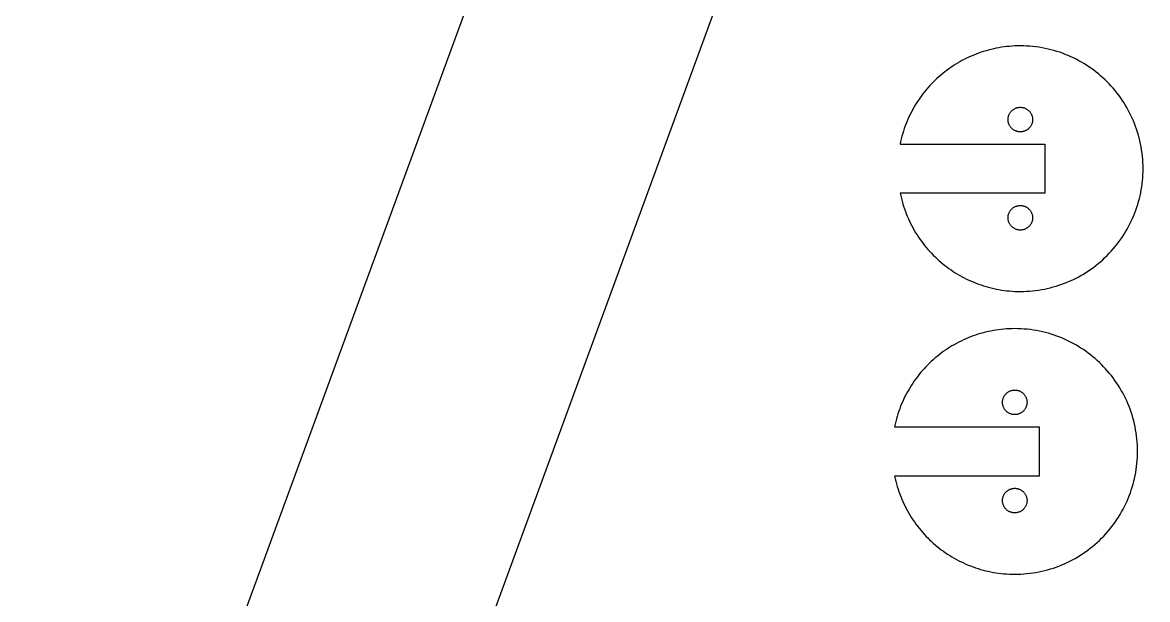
# Model space of a CAD drawing. Extents: x 0 to 611, y 0 to 476.
# Drawn here: x 0 to 229.1, y 125.9 to 243.4 of the extents above; entities that cross this region are included whole.
import ezdxf

# ---------------------------------------------------------------- set-up
doc = ezdxf.new("R2010")
doc.units = 0
doc.layers.add('Layer_1', color=7, linetype='CONTINUOUS')

msp = doc.modelspace()

# ---------------------------------------------------------------- linework, layer by layer
at = {"layer": 'Layer_1', "color": 7}
for points in [[(158.371314, 431.799993), (95.25, 259.700111), (0, 0.000001), (50.8, 0.000001), (120.65, 190.499993), (190.5, 380.999993), (260.35, 190.499993), (330.2, 0.000001), (381, 0.000001), (285.75, 259.700111), (222.628686, 431.799993), (158.371314, 431.799993), (158.371314, 431.799993)], [(203.2, 238.642286), (202.644385, 238.636145), (202.091316, 238.617875), (201.540935, 238.587592), (200.993386, 238.545413), (200.44881, 238.491454), (199.90735, 238.425831), (199.369148, 238.34866), (198.834347, 238.260058), (198.303088, 238.160142), (197.775516, 238.049026), (197.25177, 237.926828), (196.731996, 237.793664), (196.216333, 237.64965), (195.704926, 237.494903), (195.197916, 237.329538), (194.695446, 237.153673), (194.197659, 236.967422), (193.704695, 236.770903), (193.216699, 236.564232), (192.733813, 236.347525), (192.256178, 236.120899), (191.783937, 235.884469), (191.317233, 235.638352), (190.856208, 235.382664), (190.401004, 235.117522), (189.951764, 234.843041), (189.508631, 234.559339), (189.071746, 234.26653), (188.641252, 233.964733), (188.217291, 233.654062), (187.800006, 233.334635), (187.38954, 233.006567), (186.986034, 232.669974), (186.589631, 232.324974), (186.200474, 231.971682), (185.818704, 231.610215), (185.444464, 231.240688), (185.077897, 230.863218), (184.719146, 230.477922), (184.368351, 230.084916), (184.025657, 229.684315), (183.691204, 229.276237), (183.365136, 228.860797), (183.047596, 228.438112), (182.738724, 228.008299), (182.438665, 227.571472), (182.147559, 227.127749), (181.865551, 226.677246), (181.592781, 226.220079), (181.329393, 225.756365), (181.075528, 225.286219), (180.83133, 224.809759), (180.59694, 224.327099), (180.372502, 223.838357), (180.158156, 223.34365), (179.954047, 222.843092), (179.760316, 222.3368), (179.577105, 221.824892), (179.404558, 221.307482), (179.242815, 220.784688), (179.092021, 220.256625), (178.952317, 219.72341), (178.823845, 219.185158), (178.706749, 218.641988), (208.200075, 218.641988), (208.200075, 208.642403), (178.732104, 208.642403), (178.849102, 208.099664), (178.977458, 207.561836), (179.11703, 207.029033), (179.267675, 206.501372), (179.429253, 205.978969), (179.60162, 205.461941), (179.784634, 204.950402), (179.978154, 204.44447), (180.182038, 203.944261), (180.396144, 203.449889), (180.620329, 202.961473), (180.854452, 202.479127), (181.09837, 202.002968), (181.351942, 201.533112), (181.615025, 201.069674), (181.887477, 200.612772), (182.169157, 200.162521), (182.459923, 199.719037), (182.759632, 199.282437), (183.068142, 198.852836), (183.385311, 198.43035), (183.710998, 198.015096), (184.04506, 197.60719), (184.387356, 197.206747), (184.737742, 196.813885), (185.096078, 196.428718), (185.462221, 196.051364), (185.836029, 195.681938), (186.217361, 195.320556), (186.606073, 194.967334), (187.002025, 194.622389), (187.405073, 194.285836), (187.815077, 193.957792), (188.231893, 193.638372), (188.655381, 193.327694), (189.085398, 193.025872), (189.521801, 192.733023), (189.96445, 192.449264), (190.413201, 192.174709), (190.867913, 191.909476), (191.328444, 191.653681), (191.794652, 191.407438), (192.266394, 191.170866), (192.74353, 190.944079), (193.225916, 190.727193), (193.713411, 190.520326), (194.205872, 190.323592), (194.703158, 190.137108), (195.205127, 189.960991), (195.711637, 189.795356), (196.222545, 189.640319), (196.737709, 189.495996), (197.256989, 189.362504), (197.78024, 189.239958), (198.307322, 189.128475), (198.838093, 189.028171), (199.37241, 188.939162), (199.910132, 188.861564), (200.451115, 188.795492), (200.99522, 188.741064), (201.542302, 188.698395), (202.092221, 188.667601), (202.644834, 188.648799), (203.2, 188.642104), (203.820766, 188.649808), (204.439684, 188.672838), (205.056499, 188.71109), (205.670954, 188.764457), (206.282793, 188.832832), (206.89176, 188.916111), (207.497599, 189.014186), (208.100054, 189.126951), (208.698868, 189.254301), (209.293785, 189.39613), (209.88455, 189.552331), (210.470905, 189.722797), (211.052596, 189.907424), (211.629365, 190.106105), (212.200957, 190.318734), (212.767116, 190.545204), (213.327585, 190.78541), (213.882108, 191.039246), (214.430429, 191.306605), (214.972292, 191.587382), (215.507441, 191.881469), (216.03562, 192.188762), (216.556572, 192.509154), (217.070041, 192.842539), (217.575772, 193.188811), (218.073507, 193.547863), (218.562992, 193.91959), (219.043969, 194.303886), (219.516183, 194.700644), (219.979377, 195.109758), (220.433296, 195.531123), (220.877683, 195.964631), (221.311182, 196.409028), (221.732537, 196.862956), (222.141641, 197.32616), (222.538388, 197.798383), (222.922673, 198.279368), (223.294389, 198.768861), (223.653431, 199.266605), (223.999691, 199.772343), (224.333065, 200.28582), (224.653445, 200.806779), (224.960726, 201.334964), (225.254802, 201.87012), (225.535566, 202.411989), (225.802913, 202.960316), (226.056736, 203.514845), (226.29693, 204.075319), (226.523388, 204.641483), (226.736004, 205.21308), (226.934672, 205.789854), (227.119286, 206.371548), (227.28974, 206.957908), (227.445927, 207.548676), (227.587742, 208.143596), (227.715079, 208.742413), (227.827831, 209.34487), (227.925893, 209.950711), (228.009158, 210.55968), (228.07752, 211.171521), (228.130873, 211.785977), (228.169111, 212.402793), (228.192128, 213.021712), (228.199817, 213.642478), (228.191647, 214.287732), (228.167278, 214.928961), (228.126906, 215.565967), (228.070728, 216.198555), (227.99894, 216.826528), (227.911738, 217.44969), (227.809318, 218.067845), (227.691878, 218.680795), (227.559612, 219.288346), (227.412719, 219.890299), (227.251393, 220.48646), (227.075832, 221.076632), (226.886231, 221.660618), (226.682788, 222.238223), (226.465697, 222.809249), (226.235157, 223.3735), (225.991362, 223.93078), (225.73451, 224.480894), (225.464797, 225.023643), (225.182418, 225.558833), (224.887571, 226.086266), (224.580452, 226.605746), (224.261257, 227.117078), (223.930183, 227.620064), (223.587425, 228.114508), (223.23318, 228.600215), (222.867645, 229.076987), (222.491016, 229.544628), (222.103489, 230.002942), (221.70526, 230.451733), (221.296526, 230.890804), (220.877484, 231.319959), (220.448329, 231.739001), (220.009258, 232.147735), (219.560467, 232.545963), (219.102152, 232.93349), (218.634511, 233.310119), (218.157739, 233.675654), (217.672032, 234.029899), (217.177588, 234.372656), (216.674602, 234.703731), (216.16327, 235.022926), (215.643789, 235.330045), (215.116356, 235.624891), (214.581166, 235.90727), (214.038417, 236.176983), (213.488304, 236.433835), (212.931023, 236.677629), (212.366772, 236.908169), (211.795746, 237.12526), (211.218141, 237.328703), (210.634155, 237.518303), (210.043983, 237.693865), (209.447822, 237.85519), (208.845868, 238.002083), (208.238318, 238.134348), (207.625367, 238.251789), (207.007213, 238.354208), (206.384051, 238.44141), (205.756077, 238.513198), (205.123489, 238.569376), (204.486483, 238.609748), (203.845254, 238.634117), (203.2, 238.642286), (203.2, 238.642286)], [(203.2, 226.142382), (203.32397, 226.139298), (203.447098, 226.130125), (203.569179, 226.114948), (203.690009, 226.093852), (203.809381, 226.066923), (203.927092, 226.034245), (204.042936, 225.995903), (204.156709, 225.951982), (204.268205, 225.902566), (204.37722, 225.847741), (204.483549, 225.787592), (204.586986, 225.722203), (204.687327, 225.65166), (204.784368, 225.576047), (204.877902, 225.495449), (204.967725, 225.409951), (205.053203, 225.320109), (205.13378, 225.226557), (205.209371, 225.129499), (205.279892, 225.029142), (205.345258, 224.92569), (205.405383, 224.819348), (205.460184, 224.710321), (205.509574, 224.598814), (205.55347, 224.485031), (205.591786, 224.369179), (205.624438, 224.251461), (205.651341, 224.132082), (205.672409, 224.011248), (205.687558, 223.889163), (205.696704, 223.766033), (205.699761, 223.642062), (205.696496, 223.51343), (205.686832, 223.386487), (205.670925, 223.26139), (205.648933, 223.138295), (205.621013, 223.017361), (205.587321, 222.898743), (205.548015, 222.782599), (205.503252, 222.669086), (205.453189, 222.558361), (205.397982, 222.450581), (205.337789, 222.345903), (205.272766, 222.244484), (205.203072, 222.146481), (205.128862, 222.052051), (205.050295, 221.961351), (204.967526, 221.874538), (204.880713, 221.79177), (204.790013, 221.713202), (204.695583, 221.638993), (204.597579, 221.569298), (204.49616, 221.504276), (204.391482, 221.444084), (204.283702, 221.388877), (204.172977, 221.338814), (204.059464, 221.294051), (203.94332, 221.254745), (203.824702, 221.221054), (203.703767, 221.193134), (203.580673, 221.171142), (203.455575, 221.155236), (203.328632, 221.145572), (203.2, 221.142307), (203.071368, 221.145572), (202.944425, 221.155236), (202.819327, 221.171142), (202.696233, 221.193134), (202.575298, 221.221054), (202.45668, 221.254745), (202.340536, 221.294051), (202.227023, 221.338814), (202.116298, 221.388877), (202.008518, 221.444084), (201.90384, 221.504276), (201.802421, 221.569298), (201.704417, 221.638993), (201.609987, 221.713202), (201.519287, 221.79177), (201.432474, 221.874538), (201.349705, 221.961351), (201.271138, 222.052051), (201.196928, 222.146481), (201.127234, 222.244484), (201.062211, 222.345903), (201.002018, 222.450581), (200.946811, 222.558361), (200.896748, 222.669086), (200.851985, 222.782599), (200.812679, 222.898743), (200.778987, 223.017361), (200.751067, 223.138295), (200.729075, 223.26139), (200.713168, 223.386487), (200.703504, 223.51343), (200.700239, 223.642062), (200.703296, 223.766033), (200.712442, 223.889163), (200.727591, 224.011248), (200.748659, 224.132082), (200.775562, 224.251461), (200.808214, 224.369179), (200.84653, 224.485031), (200.890426, 224.598814), (200.939816, 224.710321), (200.994617, 224.819348), (201.054742, 224.92569), (201.120108, 225.029142), (201.190629, 225.129499), (201.26622, 225.226557), (201.346797, 225.320109), (201.432275, 225.409951), (201.522098, 225.495449), (201.615632, 225.576047), (201.712673, 225.65166), (201.813014, 225.722203), (201.916451, 225.787592), (202.02278, 225.847741), (202.131795, 225.902566), (202.243291, 225.951982), (202.357064, 225.995903), (202.472908, 226.034245), (202.590619, 226.066923), (202.709991, 226.093852), (202.830821, 226.114948), (202.952902, 226.130125), (203.07603, 226.139298), (203.2, 226.142382), (203.2, 226.142382)], [(203.2, 206.142083), (203.328632, 206.138819), (203.455575, 206.129155), (203.580673, 206.113249), (203.703767, 206.091257), (203.824702, 206.063337), (203.94332, 206.029646), (204.059464, 205.99034), (204.172977, 205.945577), (204.283702, 205.895514), (204.391482, 205.840307), (204.49616, 205.780114), (204.597579, 205.715092), (204.695583, 205.645398), (204.790013, 205.571189), (204.880713, 205.492621), (204.967526, 205.409852), (205.050295, 205.323039), (205.128862, 205.23234), (205.203072, 205.13791), (205.272766, 205.039907), (205.337789, 204.938488), (205.397982, 204.833809), (205.453189, 204.726029), (205.503252, 204.615304), (205.548015, 204.501791), (205.587321, 204.385648), (205.621013, 204.26703), (205.648933, 204.146095), (205.670925, 204.023001), (205.686832, 203.897903), (205.696496, 203.77096), (205.699761, 203.642328), (205.696704, 203.518357), (205.687558, 203.395227), (205.672409, 203.273143), (205.651341, 203.152309), (205.624438, 203.03293), (205.591786, 202.915212), (205.55347, 202.799359), (205.509574, 202.685577), (205.460184, 202.574069), (205.405383, 202.465042), (205.345258, 202.3587), (205.279892, 202.255248), (205.209371, 202.154891), (205.13378, 202.057834), (205.053203, 201.964282), (204.967725, 201.874439), (204.877902, 201.788942), (204.784368, 201.708344), (204.687327, 201.632731), (204.586986, 201.562187), (204.483549, 201.496799), (204.37722, 201.436649), (204.268205, 201.381825), (204.156709, 201.332409), (204.042936, 201.288488), (203.927092, 201.250146), (203.809381, 201.217467), (203.690009, 201.190538), (203.569179, 201.169443), (203.447098, 201.154266), (203.32397, 201.145093), (203.2, 201.142009), (203.07603, 201.145093), (202.952902, 201.154266), (202.830821, 201.169443), (202.709991, 201.190538), (202.590619, 201.217467), (202.472908, 201.250146), (202.357064, 201.288488), (202.243291, 201.332409), (202.131795, 201.381825), (202.02278, 201.436649), (201.916451, 201.496799), (201.813014, 201.562187), (201.712673, 201.632731), (201.615632, 201.708344), (201.522098, 201.788942), (201.432275, 201.874439), (201.346797, 201.964282), (201.26622, 202.057834), (201.190629, 202.154891), (201.120108, 202.255248), (201.054742, 202.3587), (200.994617, 202.465042), (200.939816, 202.574069), (200.890426, 202.685577), (200.84653, 202.799359), (200.808214, 202.915212), (200.775562, 203.03293), (200.748659, 203.152309), (200.727591, 203.273143), (200.712442, 203.395227), (200.703296, 203.518357), (200.700239, 203.642328), (200.703504, 203.77096), (200.713168, 203.897903), (200.729075, 204.023001), (200.751067, 204.146095), (200.778987, 204.26703), (200.812679, 204.385648), (200.851985, 204.501791), (200.896748, 204.615304), (200.946811, 204.726029), (201.002018, 204.833809), (201.062211, 204.938488), (201.127234, 205.039907), (201.196928, 205.13791), (201.271138, 205.23234), (201.349705, 205.323039), (201.432474, 205.409852), (201.519287, 205.492621), (201.609987, 205.571189), (201.704417, 205.645398), (201.802421, 205.715092), (201.90384, 205.780114), (202.008518, 205.840307), (202.116298, 205.895514), (202.227023, 205.945577), (202.340536, 205.99034), (202.45668, 206.029646), (202.575298, 206.063337), (202.696233, 206.091257), (202.819327, 206.113249), (202.944425, 206.129155), (203.071368, 206.138819), (203.2, 206.142083), (203.2, 206.142083)], [(202.071111, 181.068953), (201.515496, 181.062812), (200.962427, 181.044542), (200.412047, 181.014259), (199.864497, 180.97208), (199.319921, 180.91812), (198.778461, 180.852497), (198.240259, 180.775327), (197.705458, 180.686725), (197.1742, 180.586808), (196.646627, 180.475693), (196.122882, 180.353495), (195.603107, 180.220331), (195.087445, 180.076317), (194.576037, 179.92157), (194.069028, 179.756205), (193.566558, 179.580339), (193.06877, 179.394089), (192.575807, 179.19757), (192.08781, 178.990899), (191.604924, 178.774192), (191.127289, 178.547565), (190.655048, 178.311135), (190.188344, 178.065018), (189.727319, 177.809331), (189.272115, 177.544188), (188.822875, 177.269708), (188.379742, 176.986005), (187.942857, 176.693197), (187.512363, 176.3914), (187.088402, 176.080729), (186.671118, 175.761301), (186.260651, 175.433233), (185.857145, 175.096641), (185.460742, 174.751641), (185.071585, 174.398349), (184.689815, 174.036881), (184.315575, 173.667355), (183.949009, 173.289885), (183.590257, 172.904589), (183.239462, 172.511583), (182.896768, 172.110982), (182.562315, 171.702904), (182.236248, 171.287464), (181.918707, 170.864779), (181.609835, 170.434965), (181.309776, 169.998139), (181.01867, 169.554416), (180.736662, 169.103913), (180.463892, 168.646746), (180.200504, 168.183031), (179.946639, 167.712886), (179.702441, 167.236425), (179.468051, 166.753766), (179.243613, 166.265024), (179.029267, 165.770316), (178.825158, 165.269758), (178.631427, 164.763467), (178.448216, 164.251558), (178.275669, 163.734149), (178.113927, 163.211354), (177.963132, 162.683291), (177.823428, 162.150076), (177.694957, 161.611825), (177.57786, 161.068654), (207.071186, 161.068654), (207.071186, 151.06907), (177.603215, 151.06907), (177.720213, 150.526331), (177.848569, 149.988503), (177.988141, 149.4557), (178.138786, 148.928039), (178.300364, 148.405636), (178.472731, 147.888607), (178.655745, 147.377069), (178.849266, 146.871137), (179.05315, 146.370927), (179.267255, 145.876556), (179.49144, 145.388139), (179.725563, 144.905794), (179.969481, 144.429634), (180.223053, 143.959778), (180.486136, 143.496341), (180.758588, 143.039439), (181.040269, 142.589188), (181.331034, 142.145704), (181.630743, 141.709103), (181.939253, 141.279502), (182.256423, 140.857017), (182.582109, 140.441763), (182.916172, 140.033857), (183.258467, 139.633414), (183.608854, 139.240552), (183.967189, 138.855385), (184.333332, 138.478031), (184.707141, 138.108604), (185.088472, 137.747222), (185.477184, 137.394), (185.873136, 137.049055), (186.276184, 136.712502), (186.686188, 136.384458), (187.103005, 136.065039), (187.526492, 135.75436), (187.956509, 135.452539), (188.392912, 135.15969), (188.835561, 134.875931), (189.284312, 134.601376), (189.739024, 134.336143), (190.199555, 134.080347), (190.665763, 133.834105), (191.137506, 133.597532), (191.614641, 133.370745), (192.097027, 133.15386), (192.584522, 132.946992), (193.076983, 132.750259), (193.57427, 132.563775), (194.076238, 132.387658), (194.582748, 132.222022), (195.093656, 132.066985), (195.60882, 131.922663), (196.1281, 131.789171), (196.651351, 131.666625), (197.178433, 131.555142), (197.709204, 131.454838), (198.243521, 131.365829), (198.781243, 131.28823), (199.322227, 131.222159), (199.866331, 131.167731), (200.413413, 131.125062), (200.963332, 131.094268), (201.515946, 131.075466), (202.071111, 131.068771), (202.691877, 131.076474), (203.310795, 131.099505), (203.92761, 131.137757), (204.542065, 131.191124), (205.153904, 131.259499), (205.762871, 131.342778), (206.36871, 131.440853), (206.971165, 131.553618), (207.569979, 131.680968), (208.164896, 131.822797), (208.755661, 131.978997), (209.342016, 132.149464), (209.923707, 132.334091), (210.500476, 132.532772), (211.072068, 132.7454), (211.638227, 132.971871), (212.198696, 133.212077), (212.753219, 133.465913), (213.30154, 133.733272), (213.843403, 134.014048), (214.378552, 134.308136), (214.906731, 134.615429), (215.427683, 134.935821), (215.941152, 135.269206), (216.446883, 135.615477), (216.944618, 135.97453), (217.434103, 136.346257), (217.91508, 136.730552), (218.387294, 137.12731), (218.850489, 137.536425), (219.304407, 137.957789), (219.748794, 138.391298), (220.182293, 138.835695), (220.603648, 139.289623), (221.012752, 139.752826), (221.409499, 140.225049), (221.793784, 140.706035), (222.1655, 141.195528), (222.524542, 141.693272), (222.870802, 142.19901), (223.204176, 142.712487), (223.524556, 143.233446), (223.831837, 143.761631), (224.125913, 144.296787), (224.406677, 144.838656), (224.674024, 145.386983), (224.927848, 145.941512), (225.168041, 146.501986), (225.394499, 147.06815), (225.607115, 147.639746), (225.805783, 148.21652), (225.990397, 148.798215), (226.160851, 149.384574), (226.317038, 149.975343), (226.458853, 150.570263), (226.58619, 151.16908), (226.698942, 151.771537), (226.797004, 152.377378), (226.880269, 152.986347), (226.948631, 153.598187), (227.001984, 154.212644), (227.040222, 154.829459), (227.063239, 155.448378), (227.070928, 156.069144), (227.062758, 156.714399), (227.038389, 157.355627), (226.998018, 157.992634), (226.941839, 158.625222), (226.870051, 159.253195), (226.782849, 159.876357), (226.680429, 160.494511), (226.562989, 161.107462), (226.430723, 161.715012), (226.28383, 162.316966), (226.122504, 162.913127), (225.946943, 163.503299), (225.757342, 164.087285), (225.553899, 164.664889), (225.336808, 165.235915), (225.106268, 165.800167), (224.862473, 166.357447), (224.605621, 166.90756), (224.335908, 167.45031), (224.053529, 167.985499), (223.758683, 168.512932), (223.451563, 169.032413), (223.132368, 169.543744), (222.801294, 170.046731), (222.458536, 170.541175), (222.104291, 171.026881), (221.738756, 171.503653), (221.362127, 171.971295), (220.9746, 172.429609), (220.576371, 172.8784), (220.167637, 173.317471), (219.748595, 173.746625), (219.31944, 174.165668), (218.880369, 174.574401), (218.431578, 174.97263), (217.973263, 175.360157), (217.505622, 175.736786), (217.02885, 176.102321), (216.543143, 176.456566), (216.048699, 176.799323), (215.545713, 177.130398), (215.034381, 177.449592), (214.5149, 177.756711), (213.987467, 178.051558), (213.452278, 178.333936), (212.909528, 178.603649), (212.359415, 178.860501), (211.802134, 179.104296), (211.237883, 179.334836), (210.666857, 179.551926), (210.089252, 179.75537), (209.505266, 179.94497), (208.915094, 180.120531), (208.318933, 180.281857), (207.716979, 180.42875), (207.109429, 180.561015), (206.496478, 180.678455), (205.878324, 180.780875), (205.255162, 180.868077), (204.627189, 180.939865), (203.994601, 180.996043), (203.357594, 181.036414), (202.716366, 181.060783), (202.071111, 181.068953), (202.071111, 181.068953)], [(202.071111, 168.569049), (202.195081, 168.565964), (202.318209, 168.556791), (202.440291, 168.541615), (202.56112, 168.520519), (202.680492, 168.49359), (202.798203, 168.460912), (202.914047, 168.42257), (203.02782, 168.378648), (203.139316, 168.329233), (203.248331, 168.274408), (203.35466, 168.214259), (203.458097, 168.14887), (203.558438, 168.078327), (203.655479, 168.002714), (203.749013, 167.922116), (203.838836, 167.836618), (203.924314, 167.746776), (204.004891, 167.653223), (204.080482, 167.556166), (204.151003, 167.455809), (204.216369, 167.352357), (204.276494, 167.246015), (204.331295, 167.136988), (204.380685, 167.025481), (204.424581, 166.911698), (204.462897, 166.795845), (204.495549, 166.678127), (204.522452, 166.558749), (204.54352, 166.437915), (204.55867, 166.31583), (204.567815, 166.1927), (204.570872, 166.068729), (204.567607, 165.940097), (204.557943, 165.813154), (204.542036, 165.688057), (204.520044, 165.564962), (204.492124, 165.444027), (204.458432, 165.32541), (204.419126, 165.209266), (204.374363, 165.095753), (204.3243, 164.985028), (204.269093, 164.877248), (204.2089, 164.77257), (204.143878, 164.671151), (204.074183, 164.573148), (203.999973, 164.478718), (203.921406, 164.388018), (203.838637, 164.301205), (203.751824, 164.218436), (203.661124, 164.139869), (203.566694, 164.065659), (203.46869, 163.995965), (203.367271, 163.930943), (203.262593, 163.87075), (203.154813, 163.815544), (203.044088, 163.76548), (202.930575, 163.720717), (202.814431, 163.681412), (202.695813, 163.64772), (202.574878, 163.6198), (202.451784, 163.597809), (202.326686, 163.581902), (202.199743, 163.572238), (202.071111, 163.568974), (201.942479, 163.572238), (201.815536, 163.581902), (201.690439, 163.597809), (201.567344, 163.6198), (201.446409, 163.64772), (201.327791, 163.681412), (201.211648, 163.720717), (201.098134, 163.76548), (200.987409, 163.815544), (200.879629, 163.87075), (200.774951, 163.930943), (200.673532, 163.995965), (200.575529, 164.065659), (200.481098, 164.139869), (200.390398, 164.218436), (200.303585, 164.301205), (200.220817, 164.388018), (200.142249, 164.478718), (200.068039, 164.573148), (199.998345, 164.671151), (199.933322, 164.77257), (199.873129, 164.877248), (199.817923, 164.985028), (199.767859, 165.095753), (199.723096, 165.209266), (199.68379, 165.32541), (199.650098, 165.444027), (199.622178, 165.564962), (199.600186, 165.688057), (199.584279, 165.813154), (199.574615, 165.940097), (199.57135, 166.068729), (199.574407, 166.1927), (199.583553, 166.31583), (199.598702, 166.437915), (199.61977, 166.558749), (199.646673, 166.678127), (199.679325, 166.795845), (199.717641, 166.911698), (199.761537, 167.025481), (199.810928, 167.136988), (199.865728, 167.246015), (199.925853, 167.352357), (199.991219, 167.455809), (200.06174, 167.556166), (200.137331, 167.653223), (200.217908, 167.746776), (200.303386, 167.836618), (200.393209, 167.922116), (200.486744, 168.002714), (200.583784, 168.078327), (200.684125, 168.14887), (200.787562, 168.214259), (200.893891, 168.274408), (201.002906, 168.329233), (201.114402, 168.378648), (201.228175, 168.42257), (201.344019, 168.460912), (201.46173, 168.49359), (201.581102, 168.520519), (201.701932, 168.541615), (201.824013, 168.556791), (201.947141, 168.565964), (202.071111, 168.569049), (202.071111, 168.569049)], [(202.071111, 148.56875), (202.199743, 148.565486), (202.326686, 148.555822), (202.451784, 148.539915), (202.574878, 148.517924), (202.695813, 148.490004), (202.814431, 148.456312), (202.930575, 148.417007), (203.044088, 148.372244), (203.154813, 148.32218), (203.262593, 148.266974), (203.367271, 148.206781), (203.46869, 148.141759), (203.566694, 148.072065), (203.661124, 147.997855), (203.751824, 147.919288), (203.838637, 147.836519), (203.921406, 147.749706), (203.999973, 147.659006), (204.074183, 147.564576), (204.143878, 147.466573), (204.2089, 147.365154), (204.269093, 147.260476), (204.3243, 147.152696), (204.374363, 147.041971), (204.419126, 146.928458), (204.458432, 146.812314), (204.492124, 146.693697), (204.520044, 146.572762), (204.542036, 146.449667), (204.557943, 146.32457), (204.567607, 146.197627), (204.570872, 146.068995), (204.567815, 145.945024), (204.55867, 145.821894), (204.54352, 145.699809), (204.522452, 145.578975), (204.495549, 145.459597), (204.462897, 145.341879), (204.424581, 145.226026), (204.380685, 145.112243), (204.331295, 145.000736), (204.276494, 144.891709), (204.216369, 144.785367), (204.151003, 144.681915), (204.080482, 144.581558), (204.004891, 144.484501), (203.924314, 144.390948), (203.838836, 144.301106), (203.749013, 144.215608), (203.655479, 144.13501), (203.558438, 144.059397), (203.458097, 143.988854), (203.35466, 143.923465), (203.248331, 143.863316), (203.139316, 143.808491), (203.02782, 143.759076), (202.914047, 143.715154), (202.798203, 143.676812), (202.680492, 143.644134), (202.56112, 143.617205), (202.440291, 143.596109), (202.318209, 143.580933), (202.195081, 143.57176), (202.071111, 143.568675), (201.947141, 143.57176), (201.824013, 143.580933), (201.701932, 143.596109), (201.581102, 143.617205), (201.46173, 143.644134), (201.344019, 143.676812), (201.228175, 143.715154), (201.114402, 143.759076), (201.002906, 143.808491), (200.893891, 143.863316), (200.787562, 143.923465), (200.684125, 143.988854), (200.583784, 144.059397), (200.486744, 144.13501), (200.393209, 144.215608), (200.303386, 144.301106), (200.217908, 144.390948), (200.137331, 144.484501), (200.06174, 144.581558), (199.991219, 144.681915), (199.925853, 144.785367), (199.865728, 144.891709), (199.810928, 145.000736), (199.761537, 145.112243), (199.717641, 145.226026), (199.679325, 145.341879), (199.646673, 145.459597), (199.61977, 145.578975), (199.598702, 145.699809), (199.583553, 145.821894), (199.574407, 145.945024), (199.57135, 146.068995), (199.574615, 146.197627), (199.584279, 146.32457), (199.600186, 146.449667), (199.622178, 146.572762), (199.650098, 146.693697), (199.68379, 146.812314), (199.723096, 146.928458), (199.767859, 147.041971), (199.817923, 147.152696), (199.873129, 147.260476), (199.933322, 147.365154), (199.998345, 147.466573), (200.068039, 147.564576), (200.142249, 147.659006), (200.220817, 147.749706), (200.303585, 147.836519), (200.390398, 147.919288), (200.481098, 147.997855), (200.575529, 148.072065), (200.673532, 148.141759), (200.774951, 148.206781), (200.879629, 148.266974), (200.987409, 148.32218), (201.098134, 148.372244), (201.211648, 148.417007), (201.327791, 148.456312), (201.446409, 148.490004), (201.567344, 148.517924), (201.690439, 148.539915), (201.815536, 148.555822), (201.942479, 148.565486), (202.071111, 148.56875), (202.071111, 148.56875)]]:
    msp.add_lwpolyline(points, dxfattribs=at)

doc.saveas('drawing.dxf')
